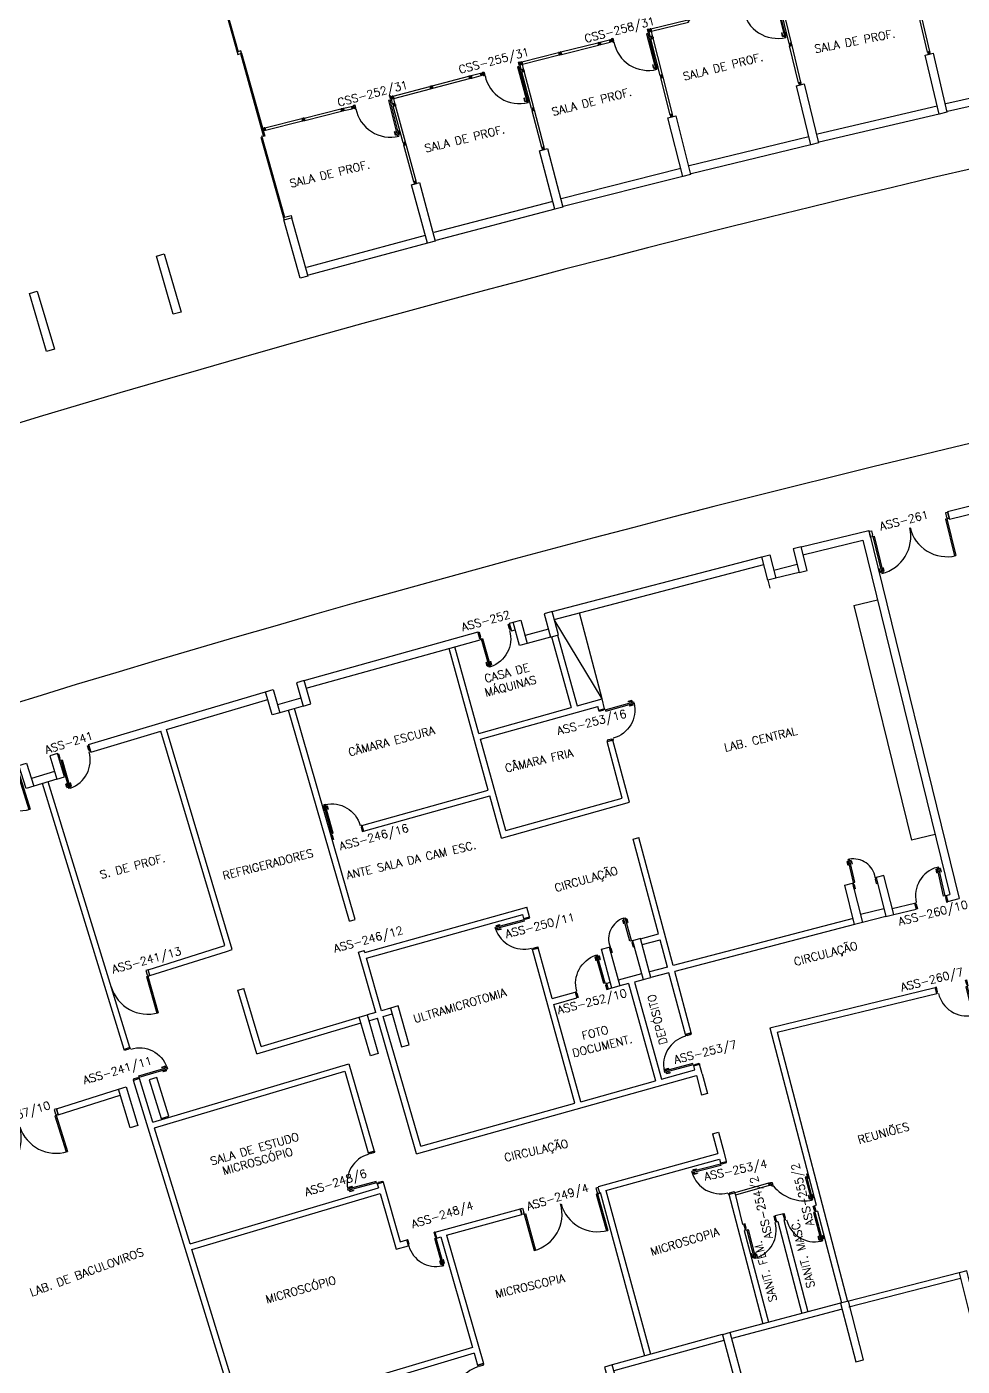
# Model space of a CAD drawing. Extents: x -152 to 150, y 325 to 437.
# Drawn here: x -109.69 to -86.53, y 343.23 to 376.41 of the extents above; entities that cross this region are included whole.
import ezdxf
from ezdxf.enums import TextEntityAlignment as Align

# ---------------------------------------------------------------- set-up
doc = ezdxf.new("R2010")
doc.units = 0
doc.header["$LTSCALE"] = 0.01
doc.header["$MEASUREMENT"] = 0
doc.header["$PDMODE"] = 98
doc.layers.get('0').update_dxf_attribs({"linetype": 'CONTINUOUS'})
doc.layers.get('DEFPOINTS').update_dxf_attribs({"linetype": 'CONTINUOUS'})
for name, color, linetype in [('ALV', 2, 'CONTINUOUS'), ('BANC', 2, 'CONTINUOUS'), ('DIV', 2, 'CONTINUOUS'), ('ESQ', 1, 'CONTINUOUS'), ('ESTR', 3, 'CONTINUOUS'), ('PISO', 1, 'CONTINUOUS'), ('PORTA', 2, 'CONTINUOUS'), ('TEXTO', 2, 'CONTINUOUS'), ('TEXTO-CENTRO-CUSTO', 2, 'CONTINUOUS'), ('TEXTO-ENDEREÇO', 2, 'CONTINUOUS')]:
    doc.layers.add(name, color=color, linetype=linetype)
doc.styles.add('1', font='romans.shx')
doc.styles.add('UNB-100', font='simplex.shx', dxfattribs={"height": 3})
doc.styles.add('UNB-100-1', font='simplex.shx', dxfattribs={"height": 0.2})
doc.dimstyles.new('1-600', dxfattribs={"dimtxt": 1.1, "dimasz": 2.5, "dimexe": 2, "dimexo": 4, "dimgap": 0.2, "dimtad": 1, "dimdec": 0, "dimzin": 4, "dimdsep": 46, "dimlunit": 6, "dimtxsty": '1', "dimblk1": 'NONE', "dimblk2": 'NONE', "dimsah": 1, "dimcen": 0, "dimclrd": 2, "dimclre": 2, "dimclrt": 2, "dimadec": 0, "dimazin": 0, "dimtfac": 1, "dimtdec": 0, "dimtmove": 2, "dimatfit": 3, "dimldrblk": 'NONE', "dimfxl": 1, "dimtolj": 1, "dimtzin": 0, "dimarcsym": 0})

# ---------------------------------------------------------------- blocks, each defined once
blk = doc.blocks.new('PILAR-SSC')
for points in [[(0.203, -42.962), (0.203, -44.462), (0.003, -44.462), (0.003, -42.962)], [(0.003, -72.467), (0.003, -73.967), (0.203, -73.967), (0.203, -72.467)]]:
    blk.add_lwpolyline(points, close=True)
blk = doc.blocks.new('ESQCE-SSC')
for p, q in [((0, 0), (0, -2.143)), ((0.2, 0), (0.2, -0.06)), ((0.2, -0.06), (0, -0.06)), ((0.03, -0.06), (0.03, -2.143)), ((0.03, -1.056), (0, -1.056)), ((0.03, -1.086), (0, -1.086)), ((0.03, -2.113), (0, -2.113)), ((0.03, -2.143), (0, -2.143)), ((0.07, -2.113), (0.07, -4.253)), ((0.07, -2.113), (0.1, -2.113)), ((0.07, -2.143), (0.1, -2.143)), ((0.1, -2.113), (0.1, -4.253)), ((0.1, -3.199), (0.07, -3.199)), ((0.1, -3.229), (0.07, -3.229)), ((0, -4.256), (0, -6.443)), ((0.1, -4.256), (0, -4.256)), ((0.07, -4.223), (0.1, -4.223)), ((0.07, -4.253), (0.1, -4.253)), ((0.1, -4.256), (0.1, -4.316)), ((0.1, -4.316), (0, -4.316)), ((0.03, -4.346), (0, -4.346)), ((0.03, -4.316), (0.03, -6.443)), ((0.03, -6.413), (0, -6.413)), ((0.03, -6.443), (0, -6.443)), ((0.1, -6.413), (0.07, -6.413)), ((0.07, -6.413), (0.07, -8.571)), ((0.1, -6.443), (0.07, -6.443)), ((0.1, -6.413), (0.1, -8.571)), ((0.1, -7.485), (0.07, -7.485)), ((0.1, -7.515), (0.07, -7.515)), ((0, -8.541), (0.03, -8.541)), ((0, -8.541), (0, -10.694)), ((0, -8.571), (0.03, -8.571)), ((0.03, -8.541), (0.03, -10.694)), ((0.1, -8.541), (0.07, -8.541)), ((0.07, -8.571), (0.1, -8.571)), ((0.03, -9.628), (0, -9.628)), ((0.03, -9.658), (0, -9.658)), ((0.03, -10.664), (0, -10.664)), ((0.102, -10.694), (0, -10.694)), ((0, -10.694), (0, -10.755)), ((0.03, -10.694), (0, -10.694)), ((0, -10.755), (0.102, -10.755)), ((0.1, -10.755), (0.07, -10.755)), ((0.07, -10.755), (0.07, -12.882)), ((0.1, -10.785), (0.07, -10.785)), ((0.1, -10.755), (0.1, -12.882)), ((0.102, -10.755), (0.102, -10.694)), ((0.1, -11.77), (0.07, -11.77)), ((0, -12.887), (0, -15.019)), ((0.03, -12.852), (0.03, -14.95)), ((0, -14.95), (0.2, -14.95)), ((0.2, -14.95), (0.2, -15.019))]:
    blk.add_line(p, q)
blk = doc.blocks.new('PTDP-SSC')
at = {"color": 2}
for p, q in [((0.055, 1.015), (0.09, 1.015)), ((0.055, 0.075), (0.055, 1.015)), ((0.09, 0.075), (0.09, 1.015)), ((1.91, 0.075), (1.91, 1.015)), ((1.945, 1.015), (1.91, 1.015)), ((1.945, 0.075), (1.945, 1.015)), ((0.05, 0.075), (0, 0.075)), ((0, 0.075), (0, -0.075)), ((0.05, 0.04), (0.05, 0.075)), ((0.06, 0.04), (0.05, 0.04)), ((0.055, 0.075), (0.09, 0.075)), ((0.06, -0.075), (0.06, 0.04)), ((1.945, 0.075), (1.91, 0.075)), ((1.94, -0.075), (1.94, 0.04)), ((1.94, 0.04), (1.95, 0.04)), ((1.95, 0.04), (1.95, 0.075)), ((1.95, 0.075), (2, 0.075)), ((2, 0.075), (2, -0.075)), ((0, -0.075), (0.06, -0.075)), ((2, -0.075), (1.94, -0.075))]:
    blk.add_line(p, q, dxfattribs=at)
at = {"color": 1}
for centre, start, end in [((0.055, 0.075), 0, 90), ((1.945, 0.075), 90, 180)]:
    blk.add_arc(centre, 0.94, start, end, dxfattribs=at)
blk = doc.blocks.new('PE80-SSC')
at = {"color": 2}
for p, q in [((0.075, 0), (-0.075, 0)), ((-0.075, -0.03), (-0.075, 0)), ((0.075, 0), (0.075, -0.02)), ((0.777, 0.01), (0.687, 0.01)), ((0.687, 0), (0.687, 0.01)), ((0.777, 0.01), (0.777, -0.03)), ((0.04, -0.03), (-0.075, -0.03)), ((0.075, -0.02), (0.04, -0.02)), ((0.04, -0.03), (0.04, -0.02)), ((0.085, -0.03), (0.817, -0.03)), ((0.085, -0.03), (0.085, -0.065)), ((0.085, -0.065), (0.817, -0.065)), ((0.767, 0), (0.687, 0)), ((0.767, -0.095), (0.687, -0.095)), ((0.687, -0.095), (0.687, -0.105)), ((0.777, -0.105), (0.687, -0.105)), ((0.767, 0), (0.767, -0.03)), ((0.767, -0.095), (0.767, -0.065)), ((0.777, -0.105), (0.777, -0.065)), ((0.817, -0.065), (0.817, -0.03)), ((0.04, -0.771), (-0.075, -0.771)), ((-0.075, -0.771), (-0.075, -0.801)), ((0.075, -0.801), (-0.075, -0.801)), ((0.075, -0.802), (-0.075, -0.802)), ((0.04, -0.771), (0.04, -0.781)), ((0.075, -0.781), (0.04, -0.781)), ((0.075, -0.801), (0.075, -0.781))]:
    blk.add_line(p, q, dxfattribs=at)
at = {"color": 1}
blk.add_arc((0.085, -0.03), 0.731, 270, 357.3429, dxfattribs=at)
blk = doc.blocks.new('PD80-SSC')
at = {"color": 2}
for p, q in [((-0.777, 0.01), (-0.777, -0.03)), ((-0.777, 0.01), (-0.687, 0.01)), ((-0.687, 0), (-0.687, 0.01)), ((-0.075, 0), (0.075, 0)), ((-0.075, 0), (-0.075, -0.02)), ((0.075, -0.03), (0.075, 0)), ((-0.817, -0.065), (-0.817, -0.03)), ((-0.085, -0.03), (-0.817, -0.03)), ((-0.085, -0.065), (-0.817, -0.065)), ((-0.777, -0.105), (-0.777, -0.065)), ((-0.777, -0.105), (-0.687, -0.105)), ((-0.767, 0), (-0.767, -0.03)), ((-0.767, 0), (-0.687, 0)), ((-0.767, -0.095), (-0.767, -0.065)), ((-0.767, -0.095), (-0.687, -0.095)), ((-0.687, -0.095), (-0.687, -0.105)), ((-0.085, -0.03), (-0.085, -0.065)), ((-0.075, -0.02), (-0.04, -0.02)), ((-0.04, -0.03), (-0.04, -0.02)), ((-0.04, -0.03), (0.075, -0.03)), ((-0.075, -0.781), (-0.04, -0.781)), ((-0.075, -0.801), (-0.075, -0.781)), ((-0.075, -0.801), (0.075, -0.801)), ((-0.075, -0.802), (0.075, -0.802)), ((-0.04, -0.771), (0.075, -0.771)), ((-0.04, -0.771), (-0.04, -0.781)), ((0.075, -0.771), (0.075, -0.801))]:
    blk.add_line(p, q, dxfattribs=at)
at = {"color": 1}
blk.add_arc((-0.085, -0.03), 0.731, 182.6571, 270, dxfattribs=at)
blk = doc.blocks.new('PDV2E-SSC')
at = {"layer": 'DIV'}
for p, q in [((0.034, 0.925), (0.034, 0.835)), ((0.034, 0.925), (0.074, 0.925)), ((0.044, 0.835), (0.034, 0.835)), ((0.044, 0.915), (0.044, 0.835)), ((0.044, 0.915), (0.074, 0.915)), ((0.076, 0.05), (0.076, 0.965)), ((0.106, 0.965), (0.076, 0.965)), ((0.106, 0.05), (0.106, 0.965)), ((0.148, 0.925), (0.108, 0.925)), ((0.138, 0.915), (0.108, 0.915)), ((0.138, 0.915), (0.138, 0.835)), ((0.138, 0.835), (0.148, 0.835)), ((0.148, 0.925), (0.148, 0.835)), ((0.031, 0.05), (0.031, -0.05)), ((0.051, 0.05), (0.031, 0.05)), ((0.051, 0.02), (0.051, 0.05)), ((0.051, 0.02), (0.061, 0.02)), ((0.061, -0.05), (0.061, 0.02)), ((0.076, 0.05), (0.106, 0.05)), ((0.95, 0.02), (0.94, 0.02)), ((0.94, -0.05), (0.94, 0.02)), ((0.95, 0.02), (0.95, 0.05)), ((0.95, 0.05), (0.97, 0.05)), ((0.97, 0.05), (0.97, 0.035)), ((0.97, 0.035), (0.97, -0.035)), ((0.031, -0.05), (0.061, -0.05)), ((0.97, -0.05), (0.94, -0.05)), ((0.97, -0.035), (0.97, -0.05))]:
    blk.add_line(p, q, dxfattribs=at)
at = {"layer": 'DIV', "color": 1}
blk.add_arc((0.076, 0.1), 0.865, 356.6786, 90, dxfattribs=at)
blk = doc.blocks.new('A$C73356FFD')
at = {"layer": 'DIV'}
for p, q in [((0.025, 0.03), (0.035, 0.03)), ((0.035, 0.03), (0.025, 0.03)), ((0.03, 0.025), (0.03, 0.035)), ((0.03, 0.035), (0.03, 0.025))]:
    blk.add_line(p, q, dxfattribs=at)
blk.add_lwpolyline([(0.009, 0.036), (0, 0.036), (0, 0.06), (0.022, 0.06), (0.022, 0.05), (0.038, 0.05), (0.038, 0.06), (0.06, 0.06), (0.06, 0.036), (0.05, 0.036), (0.05, 0.024), (0.06, 0.024), (0.06, 0), (0.038, 0), (0.038, 0.01), (0.022, 0.01), (0.022, 0), (0, 0), (0, 0.024), (0.009, 0.024)], close=True, dxfattribs=at)
blk = doc.blocks.new('A$C282A6B1B')
at = {"linetype": 'Continuous'}
blk.add_blockref('A$C73356FFD', (0, 0), dxfattribs=at)
blk = doc.blocks.new('DIVMT-SSC')
for p, q in [((0, 0.005), (0, -0.005)), ((0, -0.005), (0, 0.005)), ((-0.03, -0.03), (-0.03, -0.97)), ((0.006, -0.03), (-0.006, -0.03)), ((-0.005, 0), (0.005, 0)), ((0.005, 0), (-0.005, 0)), ((0.006, -0.02), (0.006, -0.03)), ((0.03, -0.03), (0.03, -0.97)), ((0.03, -0.97), (-0.03, -0.97)), ((-0.006, -0.98), (-0.006, -0.97)), ((-0.006, -0.98), (0.006, -0.98)), ((0.005, -0.97), (-0.005, -0.97)), ((0, -0.994), (0, -1.007)), ((0.006, -0.98), (0.006, -0.97)), ((0.006, -1.001), (-0.006, -1.001)), ((0, -1.02), (0, -1.021))]:
    blk.add_line(p, q)
blk.add_lwpolyline([(0.006, -0.02), (-0.006, -0.02), (0.006, -0.02), (0.006, -0.03), (0.03, -0.03), (0.03, -0.008), (0.02, -0.008), (0.02, 0.008), (0.03, 0.008), (0.03, 0.03), (0.006, 0.03), (0.006, 0.02), (-0.006, 0.02), (-0.006, 0.03), (-0.03, 0.03), (-0.03, 0.008), (-0.02, 0.008), (-0.02, -0.008), (-0.03, -0.008), (-0.03, -0.03), (-0.006, -0.03), (-0.006, -0.02), (-0.006, -0.03)])
blk = doc.blocks.new('*D77')
at = {"layer": 'DEFPOINTS', "color": 0, "transparency": 16777216}
for p in [(-80.522, 347.023), (-80.18, 345.563), (-109.695, 338.882), (-109.23, 337.455), (-88.28, 336.855)]:
    blk.add_point(p, dxfattribs=at)
at = {"layer": 'TEXTO-CENTRO-CUSTO', "color": 2, "lineweight": -2, "transparency": 16777216}
for p, q in [((-79.269, 341.668), (-78.245, 337.293)), ((-107.991, 333.652), (-106.596, 329.372))]:
    blk.add_line(p, q, dxfattribs=at)
blk.add_arc((0.56, 0.533), 347.857, 103.17073, 108.04877, dxfattribs=at)
at = {"layer": 'TEXTO-CENTRO-CUSTO', "color": 2, "transparency": 16777216, "insert": (-93.294, 336.459), "char_height": 1.1, "attachment_point": 5, "rotation": 15.6097, "style": '1'}
blk.add_mtext('\\A1;Biologia', dxfattribs=at)
blk = doc.blocks.new('_NONE')
at = {"color": 0, "linetype": 'ByBlock'}
blk.add_circle((0, 0), 0.25, dxfattribs=at)

msp = doc.modelspace()

# ---------------------------------------------------------------- linework, layer by layer
at = {"layer": 'ALV'}
for p, q in [((-83.956, 375.172), (-86.932, 374.503)), ((-83.913, 374.977), (-86.888, 374.308)), ((-87.143, 374.44), (-90.113, 373.745)), ((-87.098, 374.245), (-90.067, 373.55)), ((-90.324, 373.681), (-93.287, 372.961)), ((-90.276, 373.486), (-93.24, 372.766)), ((-93.497, 372.894), (-96.455, 372.149)), ((-93.449, 372.7), (-96.406, 371.955)), ((-96.664, 372.081), (-99.615, 371.31)), ((-96.614, 371.887), (-99.565, 371.117)), ((-99.824, 371.24), (-102.769, 370.445)), ((-99.772, 371.047), (-102.717, 370.252)), ((-86.891, 364.405), (-84.908, 364.887)), ((-86.843, 364.211), (-84.862, 364.692)), ((-86.891, 364.405), (-86.843, 364.211)), ((-90.517, 363.524), (-88.842, 363.931)), ((-90.47, 363.33), (-88.988, 363.69)), ((-88.988, 363.69), (-86.829, 354.912)), ((-88.842, 363.931), (-86.598, 354.813)), ((-96.685, 361.922), (-91.487, 363.28)), ((-96.634, 361.729), (-91.436, 363.086)), ((-90.613, 363.087), (-91.195, 362.941)), ((-90.564, 362.893), (-91.146, 362.747)), ((-89.208, 362.072), (-87.778, 356.261)), ((-97.746, 361.635), (-97.65, 361.662)), ((-97.745, 361.635), (-97.691, 361.442)), ((-102.824, 360.216), (-98.518, 361.419)), ((-98.518, 361.419), (-98.463, 361.227)), ((-97.691, 361.442), (-97.596, 361.469)), ((-96.774, 361.484), (-97.353, 361.328)), ((-96.721, 361.291), (-97.301, 361.134)), ((-96.696, 361.297), (-96.207, 359.547)), ((-96.552, 361.338), (-96.063, 359.587)), ((-102.771, 360.023), (-98.463, 361.227)), ((-98.264, 357.503), (-99.233, 361.012)), ((-98.496, 358.907), (-99.089, 361.052)), ((-102.906, 359.776), (-103.482, 359.61)), ((-96.063, 359.587), (-95.447, 359.759)), ((-95.383, 359.516), (-95.447, 359.759)), ((-102.85, 359.584), (-103.427, 359.418)), ((-101.704, 354.258), (-103.211, 359.48)), ((-101.559, 354.3), (-103.066, 359.522)), ((-98.496, 358.907), (-96.207, 359.547)), ((-98.456, 358.763), (-95.553, 359.574)), ((-95.527, 359.477), (-95.553, 359.574)), ((-95.527, 359.477), (-95.383, 359.516)), ((-104.607, 353.549), (-106.231, 359.002)), ((-108.167, 358.633), (-108.107, 358.443)), ((-108.107, 358.443), (-106.374, 358.959)), ((-104.793, 353.65), (-106.374, 358.959)), ((-97.83, 356.498), (-98.456, 358.763)), ((-95.32, 358.703), (-95.176, 358.742)), ((-94.946, 357.303), (-95.32, 358.703)), ((-94.763, 357.199), (-95.176, 358.742)), ((-109.008, 357.964), (-109.581, 357.788)), ((-108.949, 357.773), (-109.523, 357.597)), ((-107.285, 351.078), (-109.308, 357.663)), ((-107.142, 351.122), (-109.164, 357.707)), ((-101.396, 356.627), (-98.264, 357.503)), ((-101.355, 356.483), (-98.224, 357.359)), ((-97.935, 356.313), (-98.224, 357.359)), ((-97.935, 356.313), (-94.763, 357.199)), ((-97.83, 356.498), (-94.946, 357.303)), ((-101.355, 356.483), (-101.396, 356.627)), ((-94.675, 356.287), (-94.531, 356.329)), ((-93.683, 353.157), (-94.531, 356.329)), ((-94.048, 353.94), (-94.675, 356.287)), ((-88.257, 354.565), (-87.706, 354.699)), ((-87.706, 354.699), (-87.663, 354.555)), ((-86.926, 354.888), (-86.829, 354.912)), ((-86.926, 354.888), (-86.882, 354.744)), ((-86.882, 354.744), (-86.598, 354.813)), ((-101.323, 353.482), (-97.307, 354.604)), ((-101.282, 353.338), (-97.412, 354.419)), ((-97.385, 354.323), (-97.412, 354.419)), ((-97.385, 354.323), (-97.241, 354.364)), ((-97.241, 354.364), (-97.307, 354.604)), ((-89.23, 354.32), (-93.683, 353.157)), ((-88.465, 354.564), (-89.047, 354.417)), ((-88.416, 354.37), (-88.998, 354.223)), ((-88.222, 354.419), (-87.663, 354.555)), ((-101.705, 354.258), (-101.559, 354.3)), ((-89.192, 354.174), (-93.645, 353.012)), ((-94.688, 353.769), (-94.688, 353.769)), ((-94.494, 353.82), (-94.046, 353.94)), ((-94.455, 353.676), (-94.008, 353.795)), ((-93.828, 353.119), (-94.009, 353.795)), ((-106.691, 353.049), (-104.793, 353.65)), ((-106.646, 352.906), (-104.75, 353.506)), ((-104.75, 353.506), (-104.607, 353.549)), ((-101.482, 353.488), (-101.337, 353.53)), ((-101.051, 351.995), (-101.481, 353.488)), ((-101.323, 353.482), (-101.337, 353.53)), ((-100.906, 352.037), (-101.282, 353.338)), ((-97.171, 353.55), (-97.027, 353.591)), ((-96.12, 349.744), (-97.171, 353.55)), ((-96.681, 352.339), (-97.027, 353.591)), ((-106.646, 352.906), (-106.691, 353.049)), ((-93.828, 353.119), (-94.273, 353.003)), ((-93.237, 351.485), (-93.645, 353.012)), ((-95.337, 352.715), (-95.241, 352.741)), ((-95.337, 352.715), (-95.296, 352.571)), ((-94.467, 352.95), (-95.047, 352.794)), ((-94.79, 352.708), (-95.007, 352.649)), ((-94.79, 352.707), (-94.119, 350.303)), ((-94.646, 352.747), (-93.974, 350.344)), ((-94.428, 352.805), (-94.645, 352.747)), ((-93.79, 352.974), (-94.235, 352.858)), ((-93.381, 351.445), (-93.79, 352.974)), ((-104.465, 352.547), (-104.321, 352.59)), ((-103.994, 350.966), (-104.465, 352.547)), ((-103.893, 351.153), (-104.321, 352.59)), ((-96.681, 352.339), (-96.109, 352.499)), ((-96.641, 352.194), (-96.068, 352.354)), ((-96.109, 352.499), (-96.068, 352.354)), ((-95.201, 352.597), (-95.296, 352.571)), ((-91.294, 351.614), (-87.192, 352.611)), ((-91.111, 351.504), (-87.155, 352.466)), ((-87.192, 352.611), (-87.155, 352.466)), ((-100.689, 352.1), (-100.906, 352.037)), ((-95.975, 349.784), (-96.641, 352.194)), ((-103.994, 350.966), (-101.416, 351.734)), ((-103.893, 351.153), (-101.459, 351.878)), ((-101.051, 351.995), (-101.266, 351.933)), ((-101.224, 351.789), (-101.009, 351.851)), ((-100.04, 348.493), (-101.009, 351.851)), ((-100.865, 351.893), (-100.648, 351.956)), ((-99.937, 348.678), (-100.865, 351.893)), ((-93.237, 351.485), (-93.381, 351.445)), ((-91.111, 351.504), (-89.369, 344.836)), ((-107.142, 351.122), (-107.285, 351.078)), ((-106.575, 349.275), (-101.714, 350.723)), ((-101.714, 350.723), (-101.092, 348.561)), ((-93.03, 350.71), (-93.174, 350.671)), ((-93.149, 350.574), (-93.174, 350.671)), ((-92.965, 350.47), (-93.03, 350.71)), ((-106.906, 350.356), (-107.05, 350.312)), ((-106.575, 349.275), (-106.906, 350.356)), ((-106.53, 349.132), (-101.816, 350.536)), ((-101.816, 350.536), (-101.236, 348.519)), ((-100.04, 348.493), (-93.11, 350.429)), ((-93.974, 350.344), (-93.149, 350.574)), ((-93.11, 350.43), (-92.981, 349.947)), ((-92.964, 350.47), (-92.835, 349.987)), ((-108.961, 349.606), (-107.427, 350.091)), ((-104.085, 340.657), (-107.05, 350.312)), ((-95.975, 349.784), (-94.119, 350.303)), ((-108.917, 349.462), (-107.382, 349.948)), ((-99.937, 348.678), (-96.12, 349.744)), ((-92.835, 349.987), (-92.981, 349.947)), ((-108.961, 349.606), (-108.917, 349.462)), ((-105.65, 346.264), (-106.53, 349.131)), ((-92.707, 348.987), (-92.561, 349.027)), ((-92.561, 349.027), (-92.432, 348.544)), ((-92.707, 348.987), (-92.578, 348.504)), ((-101.236, 348.519), (-101.092, 348.561)), ((-95.535, 347.686), (-92.578, 348.504)), ((-95.349, 347.583), (-92.538, 348.361)), ((-92.538, 348.361), (-92.514, 348.266)), ((-92.432, 348.544), (-92.368, 348.304)), ((-92.513, 348.265), (-92.368, 348.304)), ((-101.014, 347.749), (-100.87, 347.79)), ((-101.014, 347.749), (-100.987, 347.652)), ((-100.87, 347.79), (-100.445, 346.313)), ((-105.65, 346.264), (-100.987, 347.652)), ((-105.606, 346.12), (-100.945, 347.508)), ((-100.945, 347.508), (-100.548, 346.13)), ((-95.493, 347.543), (-94.391, 343.486)), ((-95.349, 347.583), (-94.246, 343.526)), ((-92.306, 347.49), (-92.161, 347.529)), ((-92.306, 347.49), (-91.467, 344.282)), ((-92.161, 347.529), (-91.969, 346.741)), ((-99.578, 346.552), (-97.47, 347.131)), ((-97.47, 347.131), (-97.43, 346.987)), ((-90.146, 347.217), (-90.184, 347.206)), ((-90.184, 347.206), (-90.147, 347.061)), ((-90.108, 347.072), (-90.147, 347.061)), ((-90.108, 347.072), (-89.514, 344.798)), ((-99.297, 346.474), (-97.43, 346.987)), ((-91.928, 346.751), (-91.969, 346.741)), ((-91.89, 346.606), (-91.928, 346.751)), ((-90.955, 347.005), (-91.157, 346.953)), ((-91.119, 346.807), (-91.157, 346.953)), ((-91.092, 346.815), (-91.119, 346.807)), ((-91.092, 346.815), (-90.498, 344.541)), ((-90.955, 347.005), (-90.917, 346.86)), ((-90.917, 346.86), (-90.947, 346.853)), ((-90.947, 346.853), (-90.353, 344.579)), ((-100.445, 346.313), (-100.282, 346.358)), ((-100.242, 346.214), (-100.282, 346.358)), ((-99.538, 346.407), (-99.578, 346.552)), ((-99.538, 346.407), (-99.442, 346.434)), ((-99.442, 346.434), (-98.654, 343.697)), ((-99.297, 346.474), (-98.383, 343.295)), ((-91.89, 346.606), (-91.93, 346.596)), ((-91.93, 346.596), (-91.322, 344.32)), ((-104.341, 342.003), (-105.606, 346.12)), ((-100.548, 346.13), (-100.242, 346.214)), ((-86.604, 345.545), (-89.369, 344.836)), ((-86.567, 345.4), (-89.332, 344.69)), ((-89.539, 344.791), (-92.273, 344.065)), ((-89.5, 344.646), (-92.235, 343.92)), ((-92.467, 344.013), (-95.195, 343.263)), ((-92.427, 343.868), (-95.155, 343.118)), ((-98.654, 343.697), (-104.245, 342.032)), ((-98.613, 343.553), (-104.201, 341.888)), ((-98.613, 343.553), (-98.527, 343.254)), ((-98.383, 343.295), (-98.527, 343.254))]:
    msp.add_line(p, q, dxfattribs=at)
for points in [[(-108.167, 358.633), (-105.703, 359.367), (-103.784, 359.939)], [(-106.231, 359.002), (-105.648, 359.175), (-103.727, 359.747)]]:
    msp.add_lwpolyline(points, dxfattribs=at)
at = {"layer": 'BANC'}
for p, q in [((-91.339, 362.698), (-91.29, 362.504)), ((-89.208, 362.072), (-88.625, 362.215)), ((-95.447, 359.759), (-96.632, 361.73)), ((-95.447, 359.759), (-96.005, 361.893)), ((-87.196, 356.404), (-87.778, 356.261))]:
    msp.add_line(p, q, dxfattribs=at)
at = {"layer": 'DIV'}
for p, q in [((-94.28, 376.286), (-94.222, 376.301)), ((-94.251, 376.169), (-94.28, 376.286)), ((-94.265, 376.322), (-94.253, 376.325)), ((-94.263, 376.342), (-94.264, 376.343)), ((-94.257, 376.316), (-94.26, 376.33)), ((-94.248, 376.304), (-94.259, 376.301)), ((-94.259, 376.301), (-94.257, 376.292)), ((-94.256, 376.292), (-94.246, 376.295)), ((-94.248, 376.304), (-94.245, 376.295)), ((-94.193, 376.184), (-94.222, 376.301)), ((-95.53, 376.018), (-95.551, 376.013)), ((-95.546, 375.99), (-95.551, 376.013)), ((-95.536, 375.992), (-95.546, 375.99)), ((-95.533, 375.98), (-95.543, 375.978)), ((-95.543, 375.978), (-95.537, 375.955)), ((-95.515, 375.96), (-95.537, 375.955)), ((-95.536, 375.992), (-95.533, 375.98)), ((-95.53, 376.018), (-95.528, 376.009)), ((-95.512, 376.013), (-95.528, 376.009)), ((-95.51, 375.992), (-95.52, 375.99)), ((-95.52, 375.99), (-95.51, 375.992)), ((-95.502, 375.974), (-95.518, 375.97)), ((-95.515, 375.96), (-95.518, 375.97)), ((-95.516, 375.996), (-95.514, 375.986)), ((-95.514, 375.986), (-95.516, 375.996)), ((-95.515, 376.022), (-95.493, 376.028)), ((-95.515, 376.022), (-95.512, 376.013)), ((-95.5, 375.964), (-95.502, 375.974)), ((-95.5, 375.964), (-95.479, 375.969)), ((-95.497, 376.002), (-95.487, 376.004)), ((-95.497, 376.002), (-95.487, 376.004)), ((-95.497, 376.002), (-95.494, 375.99)), ((-95.494, 375.99), (-95.497, 376.002)), ((-95.494, 375.99), (-95.484, 375.993)), ((-95.494, 375.99), (-95.484, 375.993)), ((-95.493, 376.028), (-95.259, 376.085)), ((-95.493, 376.028), (-95.487, 376.004)), ((-95.493, 376.028), (-95.479, 375.969)), ((-95.487, 376.003), (-95.485, 375.994)), ((-95.479, 375.969), (-95.484, 375.993)), ((-95.484, 375.99), (-95.479, 375.972)), ((-95.479, 375.969), (-95.484, 375.99)), ((-95.479, 375.969), (-95.244, 376.027)), ((-95.259, 376.085), (-95.244, 376.027)), ((-95.244, 376.065), (-95.253, 376.062)), ((-95.253, 376.061), (-95.251, 376.052)), ((-95.241, 376.053), (-95.25, 376.051)), ((-95.241, 376.053), (-95.244, 376.065)), ((-95.229, 376.062), (-95.216, 376.066)), ((-95.224, 376.07), (-95.221, 376.058)), ((-95.204, 376.069), (-95.203, 376.069)), ((-94.251, 376.169), (-94.193, 376.184)), ((-94.251, 376.169), (-94.228, 376.175)), ((-94.245, 376.148), (-94.251, 376.169)), ((-94.245, 376.148), (-94.236, 376.151)), ((-94.241, 376.133), (-94.232, 376.135)), ((-94.241, 376.133), (-94.236, 376.111)), ((-94.236, 376.151), (-94.232, 376.135)), ((-94.213, 376.117), (-94.236, 376.111)), ((-94.225, 376.166), (-94.228, 376.175)), ((-94.225, 376.166), (-94.228, 376.175)), ((-94.227, 376.176), (-94.217, 376.178)), ((-94.214, 376.169), (-94.225, 376.166)), ((-94.225, 376.166), (-94.214, 376.169)), ((-94.209, 376.149), (-94.219, 376.146)), ((-94.219, 376.146), (-94.209, 376.149)), ((-94.193, 376.184), (-94.216, 376.178)), ((-94.214, 376.169), (-94.216, 376.178)), ((-94.214, 376.169), (-94.216, 376.178)), ((-94.213, 376.143), (-94.216, 376.153)), ((-94.216, 376.153), (-94.213, 376.143)), ((-94.215, 376.126), (-94.204, 376.129)), ((-94.215, 376.126), (-94.213, 376.117)), ((-94.193, 376.184), (-94.213, 376.179)), ((-94.213, 376.179), (-94.196, 376.183)), ((-94.204, 376.129), (-94.201, 376.12)), ((-94.201, 376.12), (-94.178, 376.126)), ((-94.187, 376.163), (-94.197, 376.16)), ((-94.197, 376.16), (-94.193, 376.145)), ((-94.187, 376.163), (-94.193, 376.184)), ((-94.183, 376.147), (-94.193, 376.145)), ((-94.183, 376.147), (-94.178, 376.126)), ((-98.687, 375.197), (-98.453, 375.257)), ((-98.453, 375.257), (-98.438, 375.199)), ((-98.438, 375.236), (-98.447, 375.234)), ((-98.447, 375.233), (-98.444, 375.223)), ((-98.435, 375.224), (-98.444, 375.222)), ((-98.435, 375.224), (-98.438, 375.236)), ((-98.423, 375.234), (-98.409, 375.237)), ((-98.418, 375.242), (-98.414, 375.23)), ((-98.398, 375.24), (-98.396, 375.241)), ((-97.476, 375.466), (-97.418, 375.481)), ((-97.446, 375.35), (-97.476, 375.466)), ((-97.461, 375.502), (-97.449, 375.505)), ((-97.46, 375.522), (-97.46, 375.523)), ((-97.453, 375.496), (-97.456, 375.51)), ((-97.444, 375.484), (-97.455, 375.481)), ((-97.455, 375.481), (-97.453, 375.472)), ((-97.452, 375.472), (-97.442, 375.475)), ((-97.446, 375.35), (-97.388, 375.365)), ((-97.446, 375.35), (-97.422, 375.356)), ((-97.44, 375.328), (-97.446, 375.35)), ((-97.444, 375.484), (-97.441, 375.475)), ((-97.44, 375.328), (-97.43, 375.331)), ((-97.436, 375.313), (-97.426, 375.315)), ((-97.436, 375.313), (-97.43, 375.291)), ((-97.43, 375.331), (-97.426, 375.315)), ((-97.407, 375.298), (-97.43, 375.291)), ((-97.42, 375.346), (-97.422, 375.356)), ((-97.42, 375.346), (-97.422, 375.356)), ((-97.421, 375.356), (-97.412, 375.358)), ((-97.408, 375.349), (-97.42, 375.346)), ((-97.42, 375.346), (-97.408, 375.349)), ((-97.388, 375.365), (-97.418, 375.481)), ((-97.404, 375.329), (-97.414, 375.327)), ((-97.414, 375.327), (-97.404, 375.329)), ((-97.388, 375.365), (-97.411, 375.359)), ((-97.408, 375.349), (-97.411, 375.359)), ((-97.408, 375.349), (-97.411, 375.359)), ((-97.408, 375.323), (-97.41, 375.333)), ((-97.41, 375.333), (-97.408, 375.323)), ((-97.41, 375.307), (-97.398, 375.31)), ((-97.41, 375.307), (-97.407, 375.298)), ((-97.388, 375.365), (-97.408, 375.359)), ((-97.408, 375.359), (-97.39, 375.364)), ((-97.398, 375.31), (-97.396, 375.301)), ((-97.396, 375.301), (-97.372, 375.307)), ((-97.382, 375.343), (-97.392, 375.341)), ((-97.392, 375.341), (-97.388, 375.325)), ((-97.382, 375.343), (-97.388, 375.365)), ((-97.378, 375.328), (-97.388, 375.325)), ((-97.378, 375.328), (-97.372, 375.307)), ((-98.724, 375.188), (-98.745, 375.182)), ((-98.739, 375.159), (-98.745, 375.182)), ((-98.73, 375.161), (-98.739, 375.159)), ((-98.727, 375.15), (-98.736, 375.147)), ((-98.736, 375.147), (-98.73, 375.124)), ((-98.73, 375.161), (-98.727, 375.15)), ((-98.708, 375.129), (-98.73, 375.124)), ((-98.724, 375.188), (-98.721, 375.178)), ((-98.706, 375.182), (-98.721, 375.178)), ((-98.703, 375.162), (-98.713, 375.159)), ((-98.713, 375.159), (-98.703, 375.162)), ((-98.695, 375.143), (-98.711, 375.139)), ((-98.708, 375.129), (-98.711, 375.139)), ((-98.709, 375.165), (-98.707, 375.156)), ((-98.707, 375.156), (-98.709, 375.165)), ((-98.708, 375.192), (-98.687, 375.197)), ((-98.708, 375.192), (-98.706, 375.182)), ((-98.693, 375.134), (-98.695, 375.143)), ((-98.693, 375.134), (-98.672, 375.139)), ((-98.69, 375.172), (-98.681, 375.174)), ((-98.69, 375.172), (-98.681, 375.174)), ((-98.69, 375.172), (-98.687, 375.16)), ((-98.687, 375.16), (-98.69, 375.172)), ((-98.687, 375.197), (-98.681, 375.174)), ((-98.687, 375.197), (-98.672, 375.139)), ((-98.687, 375.16), (-98.678, 375.162)), ((-98.687, 375.16), (-98.678, 375.162)), ((-98.68, 375.173), (-98.678, 375.163)), ((-98.672, 375.139), (-98.678, 375.162)), ((-98.677, 375.159), (-98.672, 375.142)), ((-98.672, 375.139), (-98.677, 375.159)), ((-98.672, 375.139), (-98.438, 375.199)), ((-100.665, 374.619), (-100.607, 374.634)), ((-100.633, 374.502), (-100.665, 374.619)), ((-100.65, 374.654), (-100.638, 374.658)), ((-100.649, 374.674), (-100.649, 374.675)), ((-100.642, 374.649), (-100.645, 374.662)), ((-100.632, 374.637), (-100.644, 374.634)), ((-100.644, 374.634), (-100.642, 374.625)), ((-100.641, 374.625), (-100.631, 374.628)), ((-100.632, 374.637), (-100.63, 374.628)), ((-100.575, 374.518), (-100.607, 374.634)), ((-101.891, 374.379), (-101.912, 374.374)), ((-101.907, 374.35), (-101.912, 374.374)), ((-101.897, 374.353), (-101.907, 374.35)), ((-101.894, 374.341), (-101.904, 374.339)), ((-101.904, 374.339), (-101.898, 374.315)), ((-101.877, 374.321), (-101.898, 374.315)), ((-101.897, 374.353), (-101.894, 374.341)), ((-101.891, 374.379), (-101.889, 374.369)), ((-101.873, 374.373), (-101.889, 374.369)), ((-101.871, 374.353), (-101.881, 374.351)), ((-101.881, 374.351), (-101.871, 374.353)), ((-101.863, 374.334), (-101.879, 374.33)), ((-101.877, 374.321), (-101.879, 374.33)), ((-101.877, 374.357), (-101.875, 374.347)), ((-101.875, 374.347), (-101.877, 374.357)), ((-101.875, 374.383), (-101.854, 374.388)), ((-101.875, 374.383), (-101.873, 374.373)), ((-101.861, 374.325), (-101.863, 374.334)), ((-101.861, 374.325), (-101.84, 374.33)), ((-101.858, 374.363), (-101.848, 374.365)), ((-101.858, 374.363), (-101.848, 374.365)), ((-101.858, 374.363), (-101.855, 374.351)), ((-101.855, 374.351), (-101.858, 374.363)), ((-101.855, 374.351), (-101.845, 374.353)), ((-101.855, 374.351), (-101.845, 374.353)), ((-101.854, 374.388), (-101.65, 374.437)), ((-101.854, 374.388), (-101.848, 374.365)), ((-101.854, 374.388), (-101.84, 374.33)), ((-101.848, 374.364), (-101.846, 374.354)), ((-101.84, 374.33), (-101.845, 374.353)), ((-101.845, 374.35), (-101.84, 374.333)), ((-101.84, 374.33), (-101.845, 374.35)), ((-101.84, 374.33), (-101.635, 374.379)), ((-101.65, 374.437), (-101.635, 374.379)), ((-101.635, 374.416), (-101.644, 374.414)), ((-101.644, 374.413), (-101.641, 374.403)), ((-101.632, 374.404), (-101.641, 374.402)), ((-101.632, 374.404), (-101.635, 374.416)), ((-101.62, 374.414), (-101.606, 374.417)), ((-101.614, 374.422), (-101.611, 374.409)), ((-101.594, 374.42), (-101.593, 374.42)), ((-100.633, 374.502), (-100.575, 374.518)), ((-100.633, 374.502), (-100.61, 374.509)), ((-100.628, 374.481), (-100.633, 374.502)), ((-100.628, 374.481), (-100.618, 374.484)), ((-100.623, 374.466), (-100.614, 374.468)), ((-100.623, 374.466), (-100.618, 374.444)), ((-100.618, 374.484), (-100.614, 374.468)), ((-100.594, 374.451), (-100.618, 374.444)), ((-100.608, 374.499), (-100.61, 374.509)), ((-100.608, 374.499), (-100.61, 374.509)), ((-100.609, 374.509), (-100.6, 374.512)), ((-100.608, 374.499), (-100.596, 374.503)), ((-100.596, 374.503), (-100.608, 374.499)), ((-100.601, 374.48), (-100.592, 374.483)), ((-100.592, 374.483), (-100.601, 374.48)), ((-100.575, 374.518), (-100.599, 374.512)), ((-100.596, 374.503), (-100.599, 374.512)), ((-100.596, 374.503), (-100.599, 374.512)), ((-100.598, 374.486), (-100.595, 374.476)), ((-100.595, 374.476), (-100.598, 374.486)), ((-100.597, 374.46), (-100.585, 374.463)), ((-100.597, 374.46), (-100.594, 374.451)), ((-100.575, 374.518), (-100.596, 374.513)), ((-100.596, 374.513), (-100.578, 374.517)), ((-100.585, 374.463), (-100.583, 374.454)), ((-100.583, 374.454), (-100.56, 374.46)), ((-100.57, 374.497), (-100.579, 374.494)), ((-100.579, 374.494), (-100.575, 374.479)), ((-100.57, 374.497), (-100.575, 374.518)), ((-100.565, 374.481), (-100.575, 374.479)), ((-100.565, 374.481), (-100.56, 374.46)), ((-91.294, 351.614), (-90.146, 347.217)), ((-91.321, 347.762), (-92.159, 347.53)), ((-91.305, 347.705), (-92.143, 347.472)), ((-91.299, 347.768), (-91.321, 347.762)), ((-91.321, 347.762), (-91.305, 347.705)), ((-91.321, 347.762), (-91.314, 347.739)), ((-91.305, 347.742), (-91.314, 347.739)), ((-91.305, 347.742), (-91.314, 347.739)), ((-91.314, 347.738), (-91.311, 347.729)), ((-91.302, 347.73), (-91.311, 347.728)), ((-91.302, 347.73), (-91.311, 347.728)), ((-91.305, 347.705), (-91.311, 347.728)), ((-91.305, 347.705), (-91.31, 347.725)), ((-91.31, 347.725), (-91.305, 347.707)), ((-91.302, 347.73), (-91.305, 347.742)), ((-91.305, 347.742), (-91.302, 347.73)), ((-91.283, 347.71), (-91.305, 347.705)), ((-91.299, 347.768), (-91.297, 347.759)), ((-91.297, 347.759), (-91.281, 347.763)), ((-91.279, 347.743), (-91.289, 347.74)), ((-91.289, 347.74), (-91.279, 347.743)), ((-91.286, 347.72), (-91.271, 347.724)), ((-91.283, 347.71), (-91.286, 347.72)), ((-91.282, 347.737), (-91.285, 347.746)), ((-91.285, 347.746), (-91.282, 347.737)), ((-91.284, 347.773), (-91.263, 347.778)), ((-91.284, 347.773), (-91.281, 347.763)), ((-91.268, 347.715), (-91.271, 347.724)), ((-91.268, 347.715), (-91.247, 347.721)), ((-91.266, 347.753), (-91.256, 347.755)), ((-91.266, 347.753), (-91.262, 347.741)), ((-91.263, 347.778), (-91.234, 347.786)), ((-91.256, 347.755), (-91.263, 347.778)), ((-91.259, 347.764), (-91.263, 347.778)), ((-91.262, 347.741), (-91.253, 347.744)), ((-91.24, 347.696), (-91.259, 347.764)), ((-91.253, 347.744), (-91.247, 347.721)), ((-91.236, 347.682), (-91.24, 347.697)), ((-91.217, 347.687), (-91.236, 347.682)), ((-91.234, 347.786), (-91.215, 347.719)), ((-91.225, 347.716), (-91.215, 347.719)), ((-91.225, 347.716), (-91.217, 347.687)), ((-90.412, 347.921), (-90.383, 347.929)), ((-90.412, 347.922), (-90.26, 347.342)), ((-90.383, 347.929), (-90.231, 347.349)), ((-90.351, 347.994), (-90.379, 347.986)), ((-90.379, 347.986), (-90.361, 347.919)), ((-90.351, 347.921), (-90.361, 347.919)), ((-90.324, 347.898), (-90.351, 347.994)), ((-90.351, 347.921), (-90.343, 347.892)), ((-90.343, 347.892), (-90.324, 347.898)), ((-90.311, 347.37), (-90.334, 347.457)), ((-90.324, 347.459), (-90.333, 347.457)), ((-90.303, 347.382), (-90.324, 347.459)), ((-90.311, 347.37), (-90.272, 347.38)), ((-90.303, 347.382), (-90.274, 347.39)), ((-90.212, 347.406), (-90.241, 347.398)), ((-90.2, 347.399), (-90.238, 347.389)), ((-90.232, 347.483), (-90.223, 347.486)), ((-90.212, 347.406), (-90.232, 347.483)), ((-90.2, 347.399), (-90.223, 347.486)), ((-90.26, 347.342), (-90.231, 347.349))]:
    msp.add_line(p, q, dxfattribs=at)
msp.add_arc((-90.429, 348.33), 1.001, 219.1722, 281.4539, dxfattribs=at)
at = {"layer": 'ESQ'}
for p, q in [((-88.567, 362.895), (-88.588, 362.983)), ((-88.578, 362.985), (-88.587, 362.983)), ((-88.56, 362.907), (-88.578, 362.985)), ((-88.486, 363.006), (-88.476, 363.008)), ((-88.468, 362.928), (-88.486, 363.006)), ((-88.456, 362.921), (-88.476, 363.009)), ((-88.567, 362.895), (-88.528, 362.904)), ((-88.56, 362.907), (-88.531, 362.914)), ((-88.468, 362.928), (-88.497, 362.922)), ((-88.456, 362.921), (-88.495, 362.912)), ((-89.383, 355.733), (-89.344, 355.743)), ((-89.383, 355.733), (-89.362, 355.646)), ((-89.371, 355.726), (-89.342, 355.733)), ((-89.371, 355.726), (-89.352, 355.648)), ((-89.352, 355.648), (-89.362, 355.646)), ((-89.32, 355.79), (-89.354, 355.781)), ((-89.215, 355.21), (-89.354, 355.781)), ((-89.181, 355.218), (-89.32, 355.79)), ((-89.272, 355.76), (-89.311, 355.751)), ((-89.279, 355.748), (-89.308, 355.741)), ((-89.279, 355.748), (-89.26, 355.671)), ((-89.272, 355.76), (-89.25, 355.673)), ((-89.26, 355.671), (-89.251, 355.673)), ((-88.66, 355.339), (-88.679, 355.335)), ((-88.679, 355.335), (-88.671, 355.301)), ((-88.66, 355.339), (-88.624, 355.194)), ((-89.241, 355.193), (-89.222, 355.198)), ((-89.241, 355.193), (-89.206, 355.048)), ((-89.222, 355.198), (-89.214, 355.164)), ((-89.215, 355.21), (-89.181, 355.218)), ((-89.204, 355.166), (-89.214, 355.164)), ((-89.177, 355.055), (-89.206, 355.048)), ((-89.204, 355.166), (-89.177, 355.055)), ((-88.68, 355.298), (-88.671, 355.301)), ((-88.68, 355.298), (-88.653, 355.187)), ((-88.653, 355.187), (-88.624, 355.194)), ((-94.911, 354.33), (-94.877, 354.339)), ((-94.754, 353.763), (-94.911, 354.33)), ((-94.72, 353.773), (-94.877, 354.339)), ((-94.939, 354.28), (-94.9, 354.291)), ((-94.939, 354.28), (-94.915, 354.194)), ((-94.927, 354.274), (-94.898, 354.282)), ((-94.927, 354.274), (-94.905, 354.196)), ((-94.905, 354.196), (-94.915, 354.194)), ((-94.829, 354.311), (-94.867, 354.3)), ((-94.836, 354.299), (-94.864, 354.291)), ((-94.836, 354.299), (-94.814, 354.222)), ((-94.829, 354.311), (-94.804, 354.225)), ((-94.814, 354.222), (-94.805, 354.224)), ((-94.72, 353.773), (-94.754, 353.763)), ((-94.688, 353.771), (-94.708, 353.766)), ((-94.708, 353.766), (-94.698, 353.732)), ((-94.708, 353.729), (-94.698, 353.732)), ((-94.708, 353.729), (-94.677, 353.618)), ((-94.688, 353.771), (-94.648, 353.626)), ((-95.267, 353.614), (-95.248, 353.619)), ((-95.267, 353.614), (-95.227, 353.469)), ((-95.248, 353.619), (-95.239, 353.586)), ((-95.229, 353.588), (-95.239, 353.586)), ((-95.229, 353.588), (-95.198, 353.478)), ((-95.198, 353.478), (-95.227, 353.469)), ((-94.677, 353.618), (-94.648, 353.627)), ((-106.688, 353.05), (-106.745, 353.033)), ((-106.745, 353.033), (-106.713, 352.923)), ((-106.646, 352.906), (-106.688, 353.05)), ((-106.732, 352.881), (-106.699, 352.891)), ((-106.732, 352.881), (-106.472, 351.978)), ((-106.713, 352.923), (-106.704, 352.926)), ((-106.704, 352.926), (-106.694, 352.892)), ((-106.699, 352.891), (-106.438, 351.988)), ((-106.694, 352.892), (-106.646, 352.906))]:
    msp.add_line(p, q, dxfattribs=at)
for centre, radius, start, end in [((-89.219, 355.251), 0.547, 8.7837, 100.6677), ((-94.736, 353.811), 0.547, 108.6006, 200.4846), ((-106.699, 352.891), 0.94, 196.1065, 286.1065)]:
    msp.add_arc(centre, radius, start, end, dxfattribs=at)
at = {"layer": 'ESTR'}
for points in [[(-109.439, 369.861), (-109.011, 368.424), (-109.203, 368.367), (-109.631, 369.804)], [(-91.292, 363.329), (-91.145, 362.747), (-91.339, 362.698), (-91.486, 363.28)], [(-90.71, 363.475), (-90.563, 362.894), (-90.369, 362.943), (-90.516, 363.524)], [(-97.456, 361.714), (-97.3, 361.135), (-97.493, 361.083), (-97.649, 361.662)], [(-96.877, 361.871), (-96.72, 361.291), (-96.527, 361.343), (-96.684, 361.923)], [(-103.592, 359.994), (-103.426, 359.418), (-103.618, 359.362), (-103.784, 359.939)], [(-103.016, 360.161), (-102.849, 359.584), (-102.657, 359.64), (-102.823, 360.216)], [(-109.124, 358.347), (-108.948, 357.773), (-108.757, 357.832), (-108.933, 358.405)], [(-109.698, 358.171), (-109.522, 357.597), (-109.713, 357.538), (-109.889, 358.112)], [(-88.659, 355.34), (-88.415, 354.37), (-88.221, 354.419), (-88.466, 355.389)], [(-89.435, 355.144), (-89.241, 355.193), (-88.997, 354.224), (-89.191, 354.175)], [(-94.688, 353.771), (-94.427, 352.806), (-94.234, 352.858), (-94.495, 353.823)], [(-95.46, 353.562), (-95.267, 353.614), (-95.007, 352.649), (-95.2, 352.597)], [(-100.689, 352.1), (-100.412, 351.139), (-100.22, 351.194), (-100.497, 352.155)], [(-101.458, 351.878), (-101.266, 351.933), (-100.988, 350.973), (-101.181, 350.917)], [(-106.661, 350.326), (-106.367, 349.371), (-106.176, 349.429), (-106.47, 350.385)], [(-107.426, 350.092), (-107.235, 350.15), (-106.941, 349.194), (-107.132, 349.136)]]:
    msp.add_lwpolyline(points, close=True, dxfattribs=at)
at = {"layer": 'PISO'}
for radius, start, end in [(382.359, 89.98238, 109.98238), (375.744, 89.98207, 109.98207)]:
    msp.add_arc((0.463, 0.506), radius, start, end, dxfattribs=at)
at = {"layer": 'PORTA', "color": 1}
for p, q in [((-100.282, 346.358), (-100.268, 346.362)), ((-100.258, 346.365), (-100.268, 346.362)), ((-100.227, 346.254), (-100.258, 346.365)), ((-99.602, 346.545), (-99.593, 346.548)), ((-99.572, 346.435), (-99.602, 346.545)), ((-99.578, 346.552), (-99.593, 346.548)), ((-99.553, 346.403), (-99.587, 346.394)), ((-99.401, 345.719), (-99.587, 346.394)), ((-99.562, 346.437), (-99.572, 346.435)), ((-99.553, 346.403), (-99.562, 346.437)), ((-99.543, 346.406), (-99.553, 346.403)), ((-99.367, 345.728), (-99.553, 346.403)), ((-99.538, 346.407), (-99.543, 346.406)), ((-100.242, 346.214), (-100.237, 346.215)), ((-100.237, 346.252), (-100.227, 346.254)), ((-100.228, 346.218), (-100.237, 346.252)), ((-100.237, 346.215), (-100.228, 346.218)), ((-99.466, 345.841), (-99.461, 345.843)), ((-99.442, 345.755), (-99.466, 345.841)), ((-99.437, 345.756), (-99.461, 345.843)), ((-99.442, 345.775), (-99.421, 345.781)), ((-99.442, 345.755), (-99.416, 345.762)), ((-99.423, 345.788), (-99.42, 345.789)), ((-99.414, 345.755), (-99.423, 345.788)), ((-99.414, 345.755), (-99.411, 345.755)), ((-99.401, 345.719), (-99.367, 345.728)), ((-99.384, 345.799), (-99.387, 345.798)), ((-99.374, 345.765), (-99.384, 345.799)), ((-99.36, 345.798), (-99.382, 345.792)), ((-99.374, 345.867), (-99.379, 345.865)), ((-99.355, 345.779), (-99.379, 345.865)), ((-99.374, 345.765), (-99.377, 345.765)), ((-99.35, 345.78), (-99.376, 345.773)), ((-99.35, 345.78), (-99.374, 345.867))]:
    msp.add_line(p, q, dxfattribs=at)
msp.add_arc((-99.558, 346.402), 0.7, 195.3769, 282.9206, dxfattribs=at)

# ---------------------------------------------------------------- block references
at = {"layer": 'DIV'}
for name, p, rotation in [('PDV2E-SSC', (-91.051, 377.101), 193.9056012071048), ('DIVMT-SSC', (-90.777, 375.968), 193.6585512195064), ('DIVMT-SSC', (-94.258, 376.322), 103.6617219705624), ('DIVMT-SSC', (-87.349, 375.758), 193.1707512195069), ('PDV2E-SSC', (-94.254, 376.308), 194.393401207104), ('A$C282A6B1B', (-94.28, 376.286), 14.14635121951246), ('DIVMT-SSC', (-96.485, 375.747), 104.1495219705628), ('A$C282A6B1B', (-95.244, 376.027), 15.40478858622964), ('DIVMT-SSC', (-93.97, 375.178), 194.1463512195056), ('DIVMT-SSC', (-90.541, 374.997), 193.6585512195064), ('DIVMT-SSC', (-97.454, 375.502), 104.1495219705628), ('A$C282A6B1B', (-98.438, 375.199), 15.89258858622886), ('PDV2E-SSC', (-97.45, 375.488), 194.8812012071032), ('A$C282A6B1B', (-97.476, 375.466), 14.63415121951206), ('DIVMT-SSC', (-97.156, 374.361), 194.6341512195052), ('DIVMT-SSC', (-100.643, 374.655), 104.6373219705631), ('DIVMT-SSC', (-99.676, 374.908), 104.6373219705631), ('DIVMT-SSC', (-93.726, 374.208), 194.1463512195056), ('PDV2E-SSC', (-100.643, 374.655), 194.1105638403879), ('A$C282A6B1B', (-100.665, 374.619), 15.12195121951346), ('DIVMT-SSC', (-102.847, 374.112), 103.8666846038453), ('A$C282A6B1B', (-101.635, 374.379), 15.12195121951346), ('DIVMT-SSC', (-100.336, 373.516), 195.1219512195067), ('DIVMT-SSC', (-96.904, 373.393), 194.6341512195052), ('DIVMT-SSC', (-103.818, 373.872), 103.8666846038453), ('DIVMT-SSC', (-100.075, 372.55), 195.1219512195067)]:
    msp.add_blockref(name, p, dxfattribs=dict(at, rotation=rotation))
at = {"layer": 'ESQ'}
for name, p, rotation in [('ESQCE-SSC', (-107.365, 386.082), 15.60960000000067), ('PTDP-SSC', (-86.867, 364.308), 193.5752988184879), ('PD80-SSC', (-86.902, 354.808), 283.0303861247788), ('PD80-SSC', (-97.313, 354.343), 15.30267140568148), ('PE80-SSC', (-86.394, 352.728), 283.7259410972571), ('PE80-SSC', (-93.102, 350.69), 195.070194058563), ('PTDP-SSC', (-108.939, 349.534), 197.5646728499726), ('PE80-SSC', (-100.942, 347.769), 195.070194058563), ('PD80-SSC', (-92.44, 348.284), 14.43001403887459), ('PTDP-SSC', (-95.522, 347.589), 195.3768835694648), ('PE80-SSC', (-90.165, 347.134), 284.8701984582951), ('PD80-SSC', (-91.913, 346.68), 104.4526262558661), ('PE80-SSC', (-98.233, 342.504), 195.8862622805494)]:
    msp.add_blockref(name, p, dxfattribs=dict(at, rotation=rotation))
at = {"layer": 'ESQ', "xscale": -1}
for name, p, rotation in [('PE80-SSC', (-98.491, 361.323), 105.7207717992066), ('PD80-SSC', (-95.455, 359.497), 15.67962834104727), ('PD80-SSC', (-102.147, 356.339), 105.6796283410466), ('PE80-SSC', (-95.317, 352.643), 285.549381323792), ('PE80-SSC', (-106.981, 350.334), 196.8650271314945)]:
    msp.add_blockref(name, p, dxfattribs=dict(at, rotation=rotation))
at = {"layer": 'ESQ', "color": 8}
for name, p, rotation in [('PD80-SSC', (-108.907, 358.314), 106.2281968019351), ('PTDP-SSC', (-109.861, 358.016), 197.5536622254012)]:
    msp.add_blockref(name, p, dxfattribs=dict(at, rotation=rotation))
at = {"layer": 'ESTR'}
for p, rotation in [((-97.231, 417.537), 13.17073170731701), ((-100.778, 416.69), 13.65853658536678), ((-104.318, 415.813), 14.1463414634149), ((-107.85, 414.906), 14.63414634146458), ((-111.374, 413.969), 15.12195121951346), ((-114.89, 413.002), 15.60975609755974), ((-118.398, 412.005), 16.0975609756103), ((-118.398, 412.005), 16.0975609756103)]:
    msp.add_blockref('PILAR-SSC', p, dxfattribs=dict(at, rotation=rotation))

# ---------------------------------------------------------------- texts
at = {"layer": 'TEXTO', "style": 'UNB-100'}
for s, rotation, p in [('SALA DE PROF.', 11.1761, (-90.163, 375.756)), ('SALA DE PROF.', 14.1615, (-93.412, 375.073)), ('SALA DE PROF.', 14.4599, (-96.661, 374.199)), ('SALA DE PROF.', 13.7924, (-99.812, 373.293)), ('SALA DE PROF.', 13.7924, (-103.155, 372.423)), ('CASA DE', 14.8545, (-98.33, 360.158)), ('MÁQUINAS', 14.8545, (-98.327, 359.812)), ('CÂMARA ESCURA', 14.6258, (-101.7, 358.337)), ('LAB. CENTRAL', 13.2638, (-92.394, 358.452)), ('CÂMARA FRIA', 13.2475, (-97.824, 357.937)), ('REFRIGERADORES', 14.5004, (-104.813, 355.276)), ('ANTE SALA DA CAM ESC.', 13.349, (-101.751, 355.291)), ('S. DE PROF.', 14.9055, (-107.854, 355.301)), ('CIRCULAÇÃO', 16.1139, (-96.59, 354.973)), ('CIRCULAÇÃO', 14.7806, (-90.664, 353.146)), ('ULTRAMICROTOMIA', 16.4247, (-100.083, 351.731)), ('DEPÓSITO', 104.0197, (-93.823, 351.223)), ('DOCUMENT.', 13.8783, (-96.154, 350.883)), ('FOTO', 13.8783, (-95.919, 351.314)), ('REUNIÕES', 15.4438, (-89.079, 348.734)), ('SALA DE ESTUDO', 15.979, (-105.117, 348.205)), ('CIRCULAÇÃO', 12.9004, (-97.844, 348.296)), ('MICROSCÓPIO', 15.979, (-104.815, 347.966)), ('SANIT. MASC.', 103.7868, (-90.171, 345.197)), ('MICROSCOPIA', 16.9057, (-94.214, 345.965)), ('LAB. DE BACULOVIROS', 20.1828, (-109.575, 344.954)), ('SANIT. FEM.', 104.5626, (-91.108, 344.854)), ('MICROSCÓPIO', 15.979, (-103.747, 344.783)), ('MICROSCOPIA', 13.4461, (-98.065, 344.915))]:
    msp.add_text(s, height=0.2, rotation=rotation, dxfattribs=at).set_placement(p)
at = {"layer": 'TEXTO-ENDEREÇO', "style": 'UNB-100-1'}
for s, rotation, p in [('CSS-258/31', 14.7276, (-94.986, 376.238)), ('CSS-255/31', 14.7276, (-98.1, 375.473)), ('CSS-252/31', 14.7276, (-101.102, 374.658)), ('ASS-261', 14.3792, (-87.941, 364.085)), ('ASS-252', 15.4212, (-98.301, 361.598)), ('ASS-253/16', 14.3792, (-95.68, 359.086)), ('ASS-241', 17.6299, (-108.62, 358.58)), ('ASS-246/16', 15.4212, (-101.07, 356.242)), ('ASS-260/10', 14.3792, (-87.222, 354.363)), ('ASS-250/11', 14.3792, (-96.955, 354.052)), ('ASS-246/12', 15.4212, (-101.21, 353.71)), ('ASS-241/13', 15.4212, (-106.701, 353.195)), ('ASS-260/7', 14.3792, (-87.245, 352.712)), ('ASS-252/10', 14.3792, (-95.67, 352.168)), ('ASS-253/7', 14.3792, (-92.863, 350.917)), ('ASS-241/11', 16.7511, (-107.421, 350.466)), ('ASS-237/10', 17.6299, (-109.933, 349.346)), ('ASS-253/4', 12.1312, (-92.116, 347.994)), ('ASS-248/6', 17.6299, (-102.015, 347.683)), ('ASS-255/2', 103.9065, (-90.385, 347.505)), ('ASS-249/4', 17.6299, (-96.516, 347.327)), ('ASS-254/2', 103.9065, (-91.408, 347.182)), ('ASS-248/4', 17.6299, (-99.371, 346.886))]:
    msp.add_text(s, height=0.2, rotation=rotation, dxfattribs=at).set_placement(p, align=Align.CENTER)

# ---------------------------------------------------------------- dimensions: what is measured, and where the dimension line sits
at = {"layer": 'TEXTO-CENTRO-CUSTO'}
dim = msp.add_angular_dim_2l(base=(-88.28, 336.855), line1=((-109.23, 337.455), (-109.695, 338.882)), line2=((-80.18, 345.563), (-80.522, 347.023)), text='Biologia', dimstyle='1-600', override={"dimazin": 1}, dxfattribs=at)
dim.commit()
dim.dimension.update_dxf_attribs({"geometry": '*D77', "text_midpoint": (-93.294, 336.459)})

doc.saveas('drawing.dxf')
